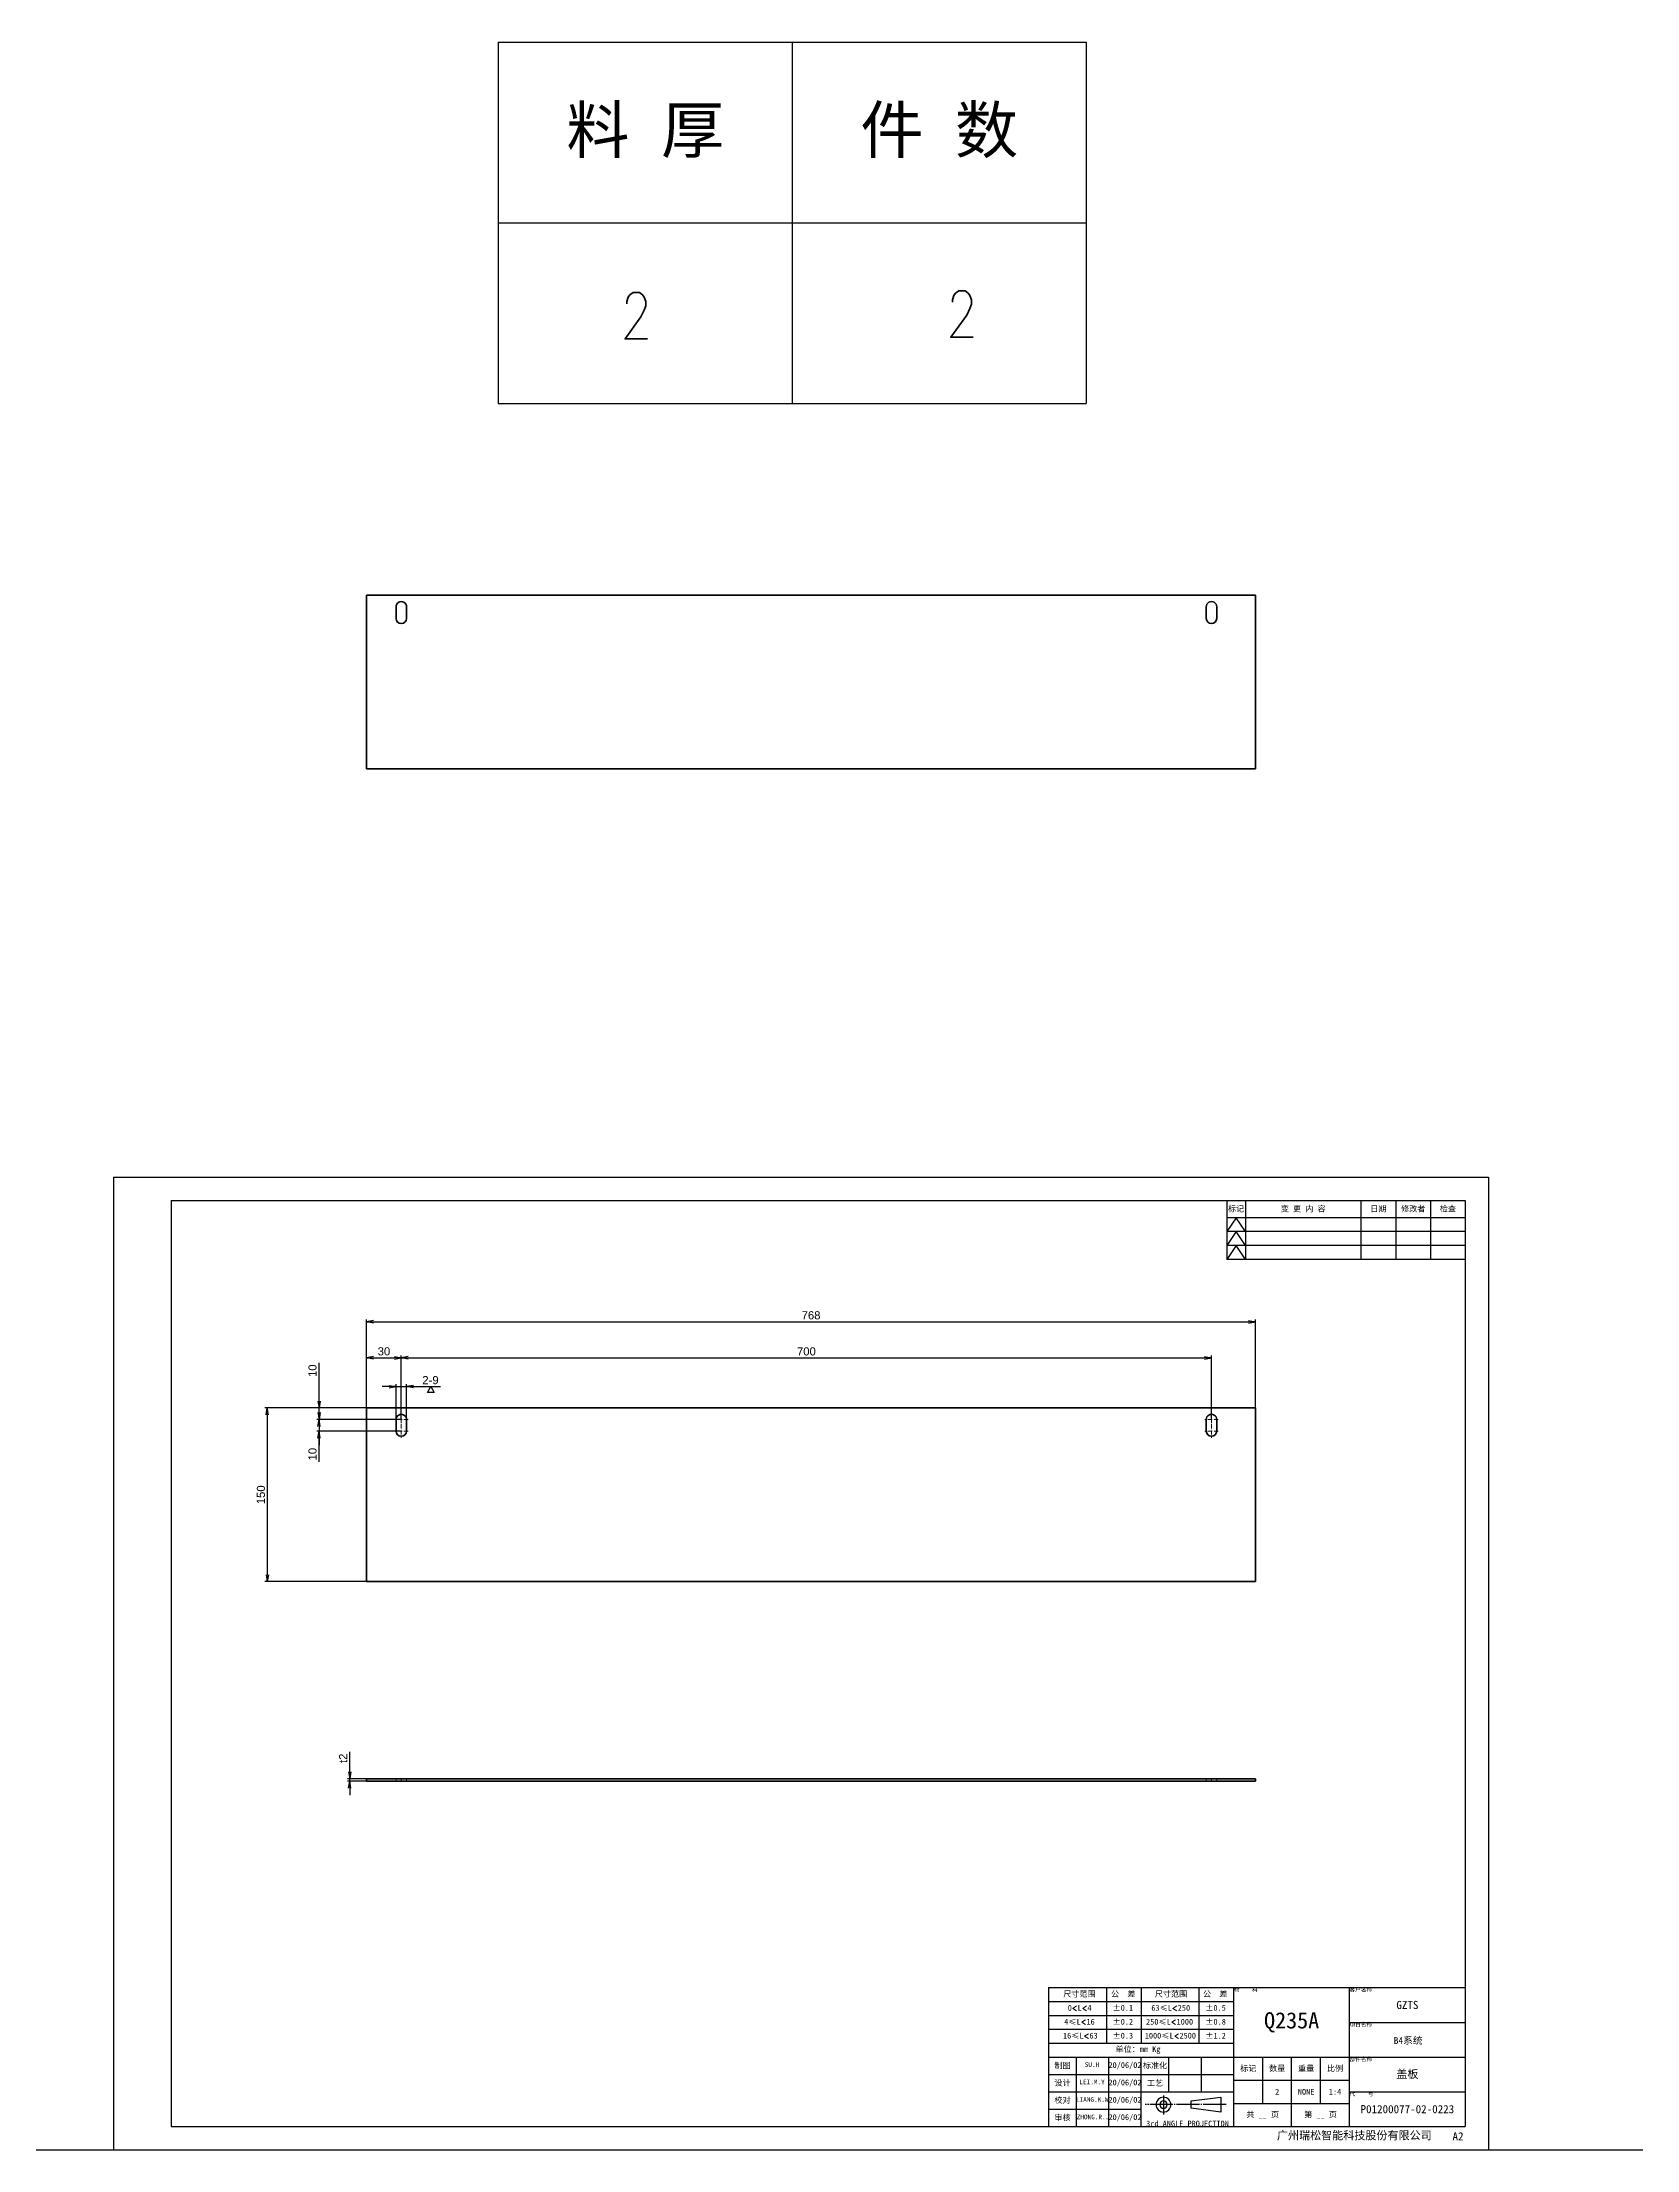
# Model space of a CAD drawing. Header units: millimetres. Extents: x -1727 to 307751, y -105919 to 6637.
# Drawn here: x 23758 to 25135, y 2062 to 3882 of the extents above; entities that cross this region are included whole.
import ezdxf
from ezdxf.enums import TextEntityAlignment as Align

# ---------------------------------------------------------------- set-up
doc = ezdxf.new("R2010")
doc.units = ezdxf.units.MM
for name, pattern in [('CENTER-HOKUTO', [23, 20, -1, 1, -1]), ('DASHDOT', [18.5, 12, -3, 0.5, -3]), ('DASHED', [15, 12, -3]), ('HIDDEN-HOKUTO', [3.8, 2.5, -1.3])]:
    doc.linetypes.add(name, pattern=pattern)
for name, color, linetype in [('AM_7', 2, 'CENTER-HOKUTO'), ('AM_HID', 1, 'HIDDEN-HOKUTO'), ('AM_VIS', 7, 'Continuous'), ('TITLE_FRAME', 7, 'Continuous'), ('WORD_DIM', 253, 'Continuous')]:
    doc.layers.add(name, color=color, linetype=linetype)
doc.layers.add('SOLID LINE', color=7, linetype='Continuous', lineweight=30)
doc.styles.add('DIM', font='txt.shx', dxfattribs={"width": 0.8, "bigfont": 'bigfont.shx'})
doc.styles.get("Standard").update_dxf_attribs({"font": 'arial.ttf'})
doc.dimstyles.new('RS-1-2', dxfattribs={"dimscale": 2, "dimtxt": 3.5, "dimasz": 3, "dimexe": 1, "dimexo": 0, "dimgap": 1, "dimtad": 3, "dimdsep": 46, "dimtxsty": 'Standard', "dimblk1": 'OPEN', "dimblk2": 'OPEN', "dimsah": 1, "dimcen": 0, "dimclrd": 256, "dimclre": 256, "dimclrt": 3, "dimadec": 0, "dimazin": 0, "dimtfac": 1, "dimtmove": 0, "dimatfit": 3, "dimfxl": 0, "dimtolj": 1, "dimtzin": 0, "dimarcsym": 0})

# ---------------------------------------------------------------- blocks, each defined once
blk = doc.blocks.new('_OPEN')
at = {"color": 0}
for p, q in [((-1, 0.17), (0, 0)), ((-1, -0.17), (0, 0)), ((0, 0), (-1, 0))]:
    blk.add_line(p, q, dxfattribs=at)
blk = doc.blocks.new('*D161')
at = {"layer": 'DEFPOINTS', "color": 0, "linetype": 'Continuous', "transparency": 16777216}
for p in [(24805.9, 2776.9), (24037.9, 2702.5), (24805.9, 2702.5)]:
    blk.add_point(p, dxfattribs=at)
at = {"layer": 'WORD_DIM', "linetype": 'Continuous', "lineweight": -2, "transparency": 16777216}
for p, q in [((24037.9, 2702.5), (24037.9, 2778.9)), ((24043.9, 2776.9), (24799.9, 2776.9)), ((24805.9, 2702.5), (24805.9, 2778.9))]:
    blk.add_line(p, q, dxfattribs=at)
at = {"layer": 'WORD_DIM', "linetype": 'Continuous', "lineweight": -2, "transparency": 16777216, "xscale": 6, "yscale": 6, "zscale": 6, "rotation": 180}
blk.add_blockref('_OPEN', (24037.9, 2776.9), dxfattribs=at)
at = {"layer": 'WORD_DIM', "linetype": 'Continuous', "lineweight": -2, "transparency": 16777216, "xscale": 6, "yscale": 6, "zscale": 6}
blk.add_blockref('_OPEN', (24805.9, 2776.9), dxfattribs=at)
at = {"layer": 'WORD_DIM', "color": 3, "linetype": 'Continuous', "transparency": 16777216, "insert": (24421.9, 2782.5), "char_height": 7, "attachment_point": 5}
blk.add_mtext('\\A1;768', dxfattribs=at)
blk = doc.blocks.new('*D162')
at = {"layer": 'DEFPOINTS', "color": 0, "linetype": 'Continuous', "transparency": 16777216}
for p in [(24037.9, 2702.5), (23952.1, 2552.5), (24037.9, 2552.5)]:
    blk.add_point(p, dxfattribs=at)
at = {"layer": 'WORD_DIM', "linetype": 'Continuous', "lineweight": -2, "transparency": 16777216}
for p, q in [((24037.9, 2702.5), (23950.1, 2702.5)), ((23952.1, 2696.5), (23952.1, 2558.5)), ((24037.9, 2552.5), (23950.1, 2552.5))]:
    blk.add_line(p, q, dxfattribs=at)
at = {"layer": 'WORD_DIM', "linetype": 'Continuous', "lineweight": -2, "transparency": 16777216, "xscale": 6, "yscale": 6, "zscale": 6}
for p, rotation in [((23952.1, 2702.5), 90), ((23952.1, 2552.5), 270)]:
    blk.add_blockref('_OPEN', p, dxfattribs=dict(at, rotation=rotation))
at = {"layer": 'WORD_DIM', "color": 3, "linetype": 'Continuous', "transparency": 16777216, "insert": (23946.6, 2627.5), "char_height": 7, "attachment_point": 5, "rotation": 90}
blk.add_mtext('\\A1;150', dxfattribs=at)
blk = doc.blocks.new('*D163')
at = {"layer": 'DEFPOINTS', "color": 0, "linetype": 'Continuous', "transparency": 16777216}
for p in [(24067.9, 2745.8), (24037.9, 2702.5), (24067.9, 2692.5)]:
    blk.add_point(p, dxfattribs=at)
at = {"layer": 'WORD_DIM', "linetype": 'Continuous', "lineweight": -2, "transparency": 16777216}
for p, q in [((24037.9, 2702.5), (24037.9, 2747.8)), ((24043.9, 2745.8), (24061.9, 2745.8)), ((24067.9, 2692.5), (24067.9, 2747.8))]:
    blk.add_line(p, q, dxfattribs=at)
at = {"layer": 'WORD_DIM', "linetype": 'Continuous', "lineweight": -2, "transparency": 16777216, "xscale": 6, "yscale": 6, "zscale": 6, "rotation": 180}
blk.add_blockref('_OPEN', (24037.9, 2745.8), dxfattribs=at)
at = {"layer": 'WORD_DIM', "linetype": 'Continuous', "lineweight": -2, "transparency": 16777216, "xscale": 6, "yscale": 6, "zscale": 6}
blk.add_blockref('_OPEN', (24067.9, 2745.8), dxfattribs=at)
at = {"layer": 'WORD_DIM', "color": 3, "linetype": 'Continuous', "transparency": 16777216, "insert": (24052.9, 2751.4), "char_height": 7, "attachment_point": 5}
blk.add_mtext('\\A1;30', dxfattribs=at)
blk = doc.blocks.new('*D164')
at = {"layer": 'DEFPOINTS', "color": 0, "linetype": 'Continuous', "transparency": 16777216}
for p in [(24767.9, 2745.8), (24067.9, 2692.5), (24767.9, 2692.5)]:
    blk.add_point(p, dxfattribs=at)
at = {"layer": 'WORD_DIM', "linetype": 'Continuous', "lineweight": -2, "transparency": 16777216}
for p, q in [((24067.9, 2692.5), (24067.9, 2747.8)), ((24073.9, 2745.8), (24761.9, 2745.8)), ((24767.9, 2692.5), (24767.9, 2747.8))]:
    blk.add_line(p, q, dxfattribs=at)
at = {"layer": 'WORD_DIM', "linetype": 'Continuous', "lineweight": -2, "transparency": 16777216, "xscale": 6, "yscale": 6, "zscale": 6, "rotation": 180}
blk.add_blockref('_OPEN', (24067.9, 2745.8), dxfattribs=at)
at = {"layer": 'WORD_DIM', "linetype": 'Continuous', "lineweight": -2, "transparency": 16777216, "xscale": 6, "yscale": 6, "zscale": 6}
blk.add_blockref('_OPEN', (24767.9, 2745.8), dxfattribs=at)
at = {"layer": 'WORD_DIM', "color": 3, "linetype": 'Continuous', "transparency": 16777216, "insert": (24417.9, 2751.3), "char_height": 7, "attachment_point": 5}
blk.add_mtext('\\A1;700', dxfattribs=at)
blk = doc.blocks.new('*D133')
at = {"layer": 'DEFPOINTS', "color": 0, "linetype": 'Continuous', "transparency": 16777216}
for p in [(24037.9, 2702.5), (23996.8, 2692.5), (24067.9, 2692.5)]:
    blk.add_point(p, dxfattribs=at)
at = {"layer": 'WORD_DIM', "linetype": 'Continuous', "lineweight": -2, "transparency": 16777216}
for p, q in [((23996.8, 2708.5), (23996.8, 2741.4)), ((24037.9, 2702.5), (23994.8, 2702.5)), ((23996.8, 2692.5), (23996.8, 2702.5)), ((24067.9, 2692.5), (23994.8, 2692.5)), ((23996.8, 2686.5), (23996.8, 2680.5))]:
    blk.add_line(p, q, dxfattribs=at)
at = {"layer": 'WORD_DIM', "linetype": 'Continuous', "lineweight": -2, "transparency": 16777216, "xscale": 6, "yscale": 6, "zscale": 6}
for p, rotation in [((23996.8, 2702.5), 270), ((23996.8, 2692.5), 90)]:
    blk.add_blockref('_OPEN', p, dxfattribs=dict(at, rotation=rotation))
at = {"layer": 'WORD_DIM', "color": 3, "linetype": 'Continuous', "transparency": 16777216, "insert": (23991.2, 2734.7), "char_height": 7, "attachment_point": 5, "rotation": 90}
blk.add_mtext('\\A1;10', dxfattribs=at)
blk = doc.blocks.new('*D165')
at = {"layer": 'DEFPOINTS', "color": 0, "linetype": 'Continuous', "transparency": 16777216}
for p in [(23996.8, 2682.5), (24067.9, 2692.5), (24067.9, 2682.5)]:
    blk.add_point(p, dxfattribs=at)
at = {"layer": 'WORD_DIM', "linetype": 'Continuous', "lineweight": -2, "transparency": 16777216}
for p, q in [((23996.8, 2698.5), (23996.8, 2704.5)), ((24067.9, 2692.5), (23994.8, 2692.5)), ((24067.9, 2682.5), (23994.8, 2682.5)), ((23996.8, 2692.5), (23996.8, 2682.5)), ((23996.8, 2692.5), (23996.8, 2682.5)), ((23996.8, 2655.9), (23996.8, 2682.5)), ((23996.8, 2676.5), (23996.8, 2670.5))]:
    blk.add_line(p, q, dxfattribs=at)
at = {"layer": 'WORD_DIM', "linetype": 'Continuous', "lineweight": -2, "transparency": 16777216, "xscale": 6, "yscale": 6, "zscale": 6}
for p, rotation in [((23996.8, 2692.5), 270), ((23996.8, 2682.5), 90)]:
    blk.add_blockref('_OPEN', p, dxfattribs=dict(at, rotation=rotation))
at = {"layer": 'WORD_DIM', "color": 3, "linetype": 'Continuous', "transparency": 16777216, "insert": (23991.2, 2662.6), "char_height": 7, "attachment_point": 5, "rotation": 90}
blk.add_mtext('\\A1;10', dxfattribs=at)
blk = doc.blocks.new('*D166')
at = {"layer": 'DEFPOINTS', "color": 0, "linetype": 'Continuous', "transparency": 16777216}
for p in [(24072.4, 2721), (24063.4, 2692.5), (24072.4, 2692.5)]:
    blk.add_point(p, dxfattribs=at)
at = {"layer": 'WORD_DIM', "linetype": 'Continuous', "lineweight": -2, "transparency": 16777216}
for p, q in [((24057.4, 2721), (24051.4, 2721)), ((24063.4, 2692.5), (24063.4, 2723)), ((24063.4, 2721), (24072.4, 2721)), ((24072.4, 2692.5), (24072.4, 2723)), ((24078.4, 2721), (24101.8, 2721))]:
    blk.add_line(p, q, dxfattribs=at)
at = {"layer": 'WORD_DIM', "linetype": 'Continuous', "lineweight": -2, "transparency": 16777216, "xscale": 6, "yscale": 6, "zscale": 6}
blk.add_blockref('_OPEN', (24063.4, 2721), dxfattribs=at)
at = {"layer": 'WORD_DIM', "linetype": 'Continuous', "lineweight": -2, "transparency": 16777216, "xscale": 6, "yscale": 6, "zscale": 6, "rotation": 180}
blk.add_blockref('_OPEN', (24072.4, 2721), dxfattribs=at)
at = {"layer": 'WORD_DIM', "color": 3, "linetype": 'Continuous', "transparency": 16777216, "insert": (24093.1, 2726.5), "char_height": 7, "attachment_point": 5}
blk.add_mtext('\\A1;2-9', dxfattribs=at)
blk = doc.blocks.new('shiage1')
at = {"layer": 'WORD_DIM', "color": 3, "linetype": 'Continuous'}
for p, q in [((0, 0), (-1.44, 2.5)), ((-1.44, 2.5), (1.44, 2.5)), ((1.44, 2.5), (0, 0))]:
    blk.add_line(p, q, dxfattribs=at)
blk = doc.blocks.new('*D167')
at = {"layer": 'DEFPOINTS', "color": 0, "linetype": 'Continuous', "transparency": 16777216}
for p in [(24023.3, 2382.1), (24037.9, 2382.1), (24037.9, 2380.1)]:
    blk.add_point(p, dxfattribs=at)
at = {"layer": 'WORD_DIM', "linetype": 'Continuous', "lineweight": -2, "transparency": 16777216}
for p, q in [((24023.3, 2388.1), (24023.3, 2405.6)), ((24037.9, 2382.1), (24021.3, 2382.1)), ((24037.9, 2380.1), (24021.3, 2380.1)), ((24023.3, 2380.1), (24023.3, 2382.1)), ((24023.3, 2374.1), (24023.3, 2368.1))]:
    blk.add_line(p, q, dxfattribs=at)
at = {"layer": 'WORD_DIM', "linetype": 'Continuous', "lineweight": -2, "transparency": 16777216, "xscale": 6, "yscale": 6, "zscale": 6}
for p, rotation in [((24023.3, 2382.1), 270), ((24023.3, 2380.1), 90)]:
    blk.add_blockref('_OPEN', p, dxfattribs=dict(at, rotation=rotation))
at = {"layer": 'WORD_DIM', "color": 3, "linetype": 'Continuous', "transparency": 16777216, "insert": (24017.7, 2399.9), "char_height": 7, "attachment_point": 5, "rotation": 90}
blk.add_mtext('\\A1;t2', dxfattribs=at)
blk = doc.blocks.new('*T16')
at = {"color": 0, "linetype": 'ByBlock', "lineweight": -2, "transparency": 16777216}
for p, q in [((0, 0), (127, 0)), ((0, 0), (0, -78)), ((63.5, 0), (63.5, -78)), ((127, 0), (127, -78)), ((0, -39), (127, -39)), ((0, -78), (127, -78))]:
    blk.add_line(p, q, dxfattribs=at)
at = {"color": 0, "transparency": 16777216, "char_height": 10, "width": 60.5, "attachment_point": 5}
for s, insert in [('{\\fSimSun|b0|i0|c134|p2;料 厚}', (31.75, -19.5)), ('{\\fSimSun|b0|i0|c134|p2;件 数}', (95.25, -19.5))]:
    blk.add_mtext(s, dxfattribs=dict(at, insert=insert))
blk = doc.blocks.new('拆图参数')
blk.add_blockref('*T16', (-63.5, 78))
at = {"style": 'DIM', "width": 0.8}
blk.add_attdef('6', text='', height=10, dxfattribs=at).set_placement((-37.13, 18.91), align=Align.MIDDLE_LEFT)
blk.add_attdef('1', text='', height=10, dxfattribs=at).set_placement((36.65, 19.27), align=Align.MIDDLE_CENTER)

msp = doc.modelspace()

# ---------------------------------------------------------------- linework, layer by layer
at = {"color": 7, "lineweight": 35}
for p, q in [((24037.89724, 3404.47346), (24037.89724, 3254.47346)), ((24037.89724, 3404.47346), (24805.89724, 3404.47346)), ((24805.89724, 3254.47346), (24805.89724, 3404.47346)), ((24805.89724, 3254.47346), (24037.89724, 3254.47346)), ((24037.89724, 2702.53088), (24037.89724, 2552.53088)), ((24037.89724, 2702.53088), (24805.89724, 2702.53088)), ((24805.89724, 2552.53088), (24805.89724, 2702.53088)), ((24805.89724, 2552.53088), (24037.89724, 2552.53088)), ((24805.89724, 2382.12772), (24037.89724, 2382.12772)), ((24805.89724, 2380.12769), (24037.89724, 2380.12769))]:
    msp.add_line(p, q, dxfattribs=at)
at = {"color": 7, "lineweight": 35, "ltscale": 0.25}
for p, q in [((24063.39724, 3384.47346), (24063.39724, 3394.47346)), ((24072.39724, 3394.47346), (24072.39724, 3384.47346)), ((24763.39724, 3384.47346), (24763.39724, 3394.47346)), ((24772.39724, 3394.47346), (24772.39724, 3384.47346)), ((24063.39724, 2682.53088), (24063.39724, 2692.53088)), ((24072.39724, 2692.53088), (24072.39724, 2682.53088)), ((24763.39724, 2682.53088), (24763.39724, 2692.53088)), ((24772.39724, 2692.53088), (24772.39724, 2682.53088))]:
    msp.add_line(p, q, dxfattribs=at)
at = {"color": 7, "lineweight": 35, "ltscale": 0.050001}
for p, q in [((24037.89724, 2380.12769), (24037.89724, 2382.12772)), ((24805.89724, 2380.12769), (24805.89724, 2382.12772))]:
    msp.add_line(p, q, dxfattribs=at)
msp.add_line((948.78877, 2061.71112), (37575.47155, 2061.71112))
at = {"color": 7, "lineweight": 35}
for centre, start, end in [((24067.89724, 3394.47346), 0, 180.00000501), ((24767.89724, 3394.47346), 0, 180.00000501), ((24067.89724, 3384.47346), 180.00000501, 0), ((24767.89724, 3384.47346), 180.00000501, 0), ((24067.89724, 2692.53088), 0, 180.00000501), ((24767.89724, 2692.53088), 0, 180.00000501), ((24067.89724, 2682.53088), 180.00000501, 0), ((24767.89724, 2682.53088), 180.00000501, 0)]:
    msp.add_arc(centre, 4.5, start, end, dxfattribs=at)
at = {"layer": 'AM_7', "color": 2, "linetype": 'DASHDOT', "lineweight": 13, "ltscale": 0.2925}
for p, q in [((24067.89724, 2698.38091), (24067.89724, 2686.6809)), ((24767.89724, 2698.38091), (24767.89724, 2686.6809)), ((24067.89724, 2688.38091), (24067.89724, 2676.6809)), ((24767.89724, 2688.38091), (24767.89724, 2676.6809))]:
    msp.add_line(p, q, dxfattribs=at)
at = {"layer": 'AM_7', "color": 2, "linetype": 'DASHDOT', "lineweight": 13, "ltscale": 0.29248}
for p, q in [((24073.74685, 2692.53088), (24062.04763, 2692.53088)), ((24073.74685, 2682.53088), (24062.04763, 2682.53088)), ((24773.74685, 2692.53088), (24762.04763, 2692.53088)), ((24773.74685, 2682.53088), (24762.04763, 2682.53088))]:
    msp.add_line(p, q, dxfattribs=at)
at = {"layer": 'AM_7', "color": 2, "linetype": 'DASHDOT', "lineweight": 13, "ltscale": 0.06}
for p, q in [((24067.89724, 2379.92771), (24067.89724, 2382.32771)), ((24767.89724, 2379.92771), (24767.89724, 2382.32771))]:
    msp.add_line(p, q, dxfattribs=at)
at = {"layer": 'AM_HID', "color": 1, "linetype": 'DASHED', "lineweight": 13, "ltscale": 0.050001}
for p, q in [((24063.39724, 2382.12772), (24063.39724, 2380.12769)), ((24072.39724, 2382.12772), (24072.39724, 2380.12769)), ((24763.39724, 2382.12772), (24763.39724, 2380.12769)), ((24772.39724, 2382.12772), (24772.39724, 2380.12769))]:
    msp.add_line(p, q, dxfattribs=at)
at = {"layer": 'AM_VIS', "linetype": 'Continuous'}
for p, q in [((23869.13696, 2881.80449), (23869.13696, 2081.80449)), ((23869.13696, 2881.80449), (24987.13696, 2881.80449)), ((24987.13696, 2881.80449), (24987.13696, 2081.80449)), ((23869.13696, 2081.80449), (24987.13696, 2081.80449))]:
    msp.add_line(p, q, dxfattribs=at)
at = {"layer": 'TITLE_FRAME', "linetype": 'Continuous'}
for p, q in [((24781.13696, 2881.80449), (24781.13696, 2830.80449)), ((24797.13696, 2881.80449), (24797.13696, 2830.80449)), ((24897.13696, 2830.80449), (24897.13696, 2881.80449)), ((24927.13696, 2881.80449), (24927.13696, 2830.80449)), ((24957.13696, 2881.80449), (24957.13696, 2830.80449)), ((24987.13696, 2866.80449), (24781.13696, 2866.80449)), ((24789.13696, 2866.80449), (24781.13696, 2854.80449)), ((24797.13696, 2854.80449), (24789.13696, 2866.80449)), ((24987.13696, 2854.80449), (24781.13696, 2854.80449)), ((24789.13696, 2854.80449), (24781.13696, 2842.80449)), ((24987.13696, 2842.80449), (24781.13696, 2842.80449)), ((24789.13696, 2842.80449), (24781.13696, 2830.80449)), ((24797.13696, 2842.80449), (24789.13696, 2854.80449)), ((24797.13696, 2830.80449), (24789.13696, 2842.80449)), ((24987.13696, 2830.80449), (24781.13696, 2830.80449)), ((24627.13696, 2201.80449), (24987.13696, 2201.80449)), ((24627.13696, 2201.80449), (24627.13696, 2081.80449)), ((24627.13696, 2189.80449), (24787.13696, 2189.80449)), ((24677.13696, 2201.80449), (24677.13696, 2153.80449)), ((24707.13696, 2201.80449), (24707.13696, 2153.80449)), ((24757.13696, 2153.80449), (24757.13696, 2201.80449)), ((24787.13696, 2081.80449), (24787.13696, 2201.80449)), ((24887.13696, 2081.80449), (24887.13696, 2201.80449)), ((24627.13696, 2177.80449), (24787.13696, 2177.80449)), ((24887.13696, 2171.80449), (24987.13696, 2171.80449)), ((24627.13696, 2165.80449), (24787.13696, 2165.80449)), ((24627.13696, 2153.80449), (24787.13696, 2153.80449)), ((24627.13696, 2141.80449), (24987.13696, 2141.80449)), ((24651.13696, 2081.80449), (24651.13696, 2141.80449)), ((24679.13696, 2081.80449), (24679.13696, 2141.80449)), ((24707.13696, 2081.80449), (24707.13696, 2141.80449)), ((24731.13696, 2111.80449), (24731.13696, 2141.80449)), ((24759.13696, 2111.80449), (24759.13696, 2141.80449)), ((24812.13696, 2101.80449), (24812.13696, 2141.80449)), ((24837.13696, 2081.80449), (24837.13696, 2141.80449)), ((24862.13696, 2101.80449), (24862.13696, 2141.80449)), ((24627.13696, 2126.80449), (24787.13696, 2126.80449)), ((24627.13696, 2111.80449), (24787.13696, 2111.80449)), ((24787.13696, 2121.80449), (24887.13696, 2121.80449)), ((24887.13696, 2111.80449), (24987.13696, 2111.80449)), ((24627.13696, 2096.80449), (24707.13696, 2096.80449)), ((24787.13696, 2101.80449), (24887.13696, 2101.80449))]:
    msp.add_line(p, q, dxfattribs=at)
at = {"layer": 'TITLE_FRAME', "color": 2, "linetype": 'CENTER-HOKUTO'}
for p, q in [((24780.61713, 2100.76933), (24710.60113, 2100.76933)), ((24726.40593, 2108.64133), (24726.40593, 2092.10373))]:
    msp.add_line(p, q, dxfattribs=at)
at = {"layer": 'TITLE_FRAME', "color": 3, "linetype": 'Continuous'}
for p, q in [((24750.40593, 2103.96933), (24776.00593, 2107.16933)), ((24750.40593, 2097.56933), (24750.40593, 2103.96933)), ((24776.00593, 2094.36933), (24750.40593, 2097.56933)), ((24776.00593, 2107.16933), (24776.00593, 2094.36933))]:
    msp.add_line(p, q, dxfattribs=at)
for radius in [6.4, 3.2]:
    msp.add_arc((24726.40593, 2100.76933), radius, 0, 359.98938268, dxfattribs=at)
at = {"layer": 'WORD_DIM', "linetype": 'Continuous'}
for p, q in [((23819.13696, 2901.80449), (23819.13696, 2061.80449)), ((23819.13696, 2901.80449), (25007.13696, 2901.80449)), ((25007.13696, 2901.80449), (25007.13696, 2061.80449)), ((23819.13696, 2061.80449), (25007.13696, 2061.80449))]:
    msp.add_line(p, q, dxfattribs=at)

# ---------------------------------------------------------------- block references
at = {"xscale": 4, "yscale": 4, "zscale": 4}
msp.add_blockref('拆图参数', (24405.66576, 3570.21787), dxfattribs=at).add_auto_attribs({'1': '2', '6': '2'})
at = {"layer": 'WORD_DIM', "color": 3, "linetype": 'Continuous', "xscale": 2, "yscale": 2, "zscale": 2, "rotation": 180}
msp.add_blockref('shiage1', (24093.39569, 2720.96744), dxfattribs=at)

# ---------------------------------------------------------------- texts
at = {"layer": 'SOLID LINE', "ltscale": 0.5}
for s, insert, char_height, width, attachment_point in [('\\pt30;{\\fSimHei|b0|i0|c134|p2;\\C3;标记}', (24789.13696, 2874.30449), 5, 16, 5), ('\\pt30;{\\fSimHei|b0|i0|c134|p2;\\C3;变 更 内 容}', (24847.13696, 2874.30449), 5, 100, 5), ('\\pt30;{\\fSimHei|b0|i0|c134|p2;\\C3;日期}', (24912.13696, 2874.30449), 5, 30, 5), ('\\pt30;{\\fSimHei|b0|i0|c134|p2;\\C3;修改者}', (24942.13696, 2874.30449), 5, 30, 5), ('\\pt30;{\\fSimHei|b0|i0|c134|p2;\\C3;检查}', (24972.13696, 2874.30449), 5, 30, 5), ('\\pt30;{\\fSimHei|b0|i0|c134|p2;\\C3;尺寸范围}', (24639.77689, 2198.86236), 5, 90.6030377, 1), ('\\pt30;{\\fSimHei|b0|i0|c134|p2;\\C3;0\\Fromans,bigfont|c134;\\H0.9583x;<\\fSimHei|b0|i0|c134|p2;\\H1.044x;L\\Fromans,bigfont|c134;\\H0.9583x;<\\fSimHei|b0|i0|c134|p2;\\H1.044x;4}', (24643.69803, 2186.86236), 5, 90.6030377, 1), ('\\pt30;{\\fSimHei|b0|i0|c134|p2;\\C3;公  差}', (24681.08437, 2198.86236), 5, 90.6030377, 1), ('\\pt30;{\\fSimHei|b0|i0|c134|p2;\\C3;%%P0.1}', (24682.30164, 2186.86236), 5, 90.6030377, 1), ('\\pt30;{\\fSimHei|b0|i0|c134|p2;\\C3;63\\H0.9583x;≤\\H1.044x;L\\Fromans,bigfont|c134;\\H0.9579x;<\\fSimHei|b0|i0|c134|p2;\\H1.044x;250}', (24715.90432, 2186.86236), 5, 90.6030377, 1), ('\\pt30;{\\fSimHei|b0|i0|c134|p2;\\C3;尺寸范围}', (24718.87179, 2198.86236), 5, 90.6030377, 1), ('\\pt30;{\\fSimHei|b0|i0|c134|p2;\\C3;公  差}', (24760.54908, 2198.86236), 5, 90.6030377, 1), ('\\pt30;{\\fSimHei|b0|i0|c134|p2;\\C3;%%P0.5}', (24762.4423, 2186.86236), 5, 90.6030377, 1), ('{\\fSimHei|b0|i0|c134|p2;\\C3;材    料}', (24787.13696, 2201.80449), 3.5, 100, 1), ('\\pt21;{\\fSimHei|b0|i0|c134|p2;\\C3;客户名称}', (24887.13696, 2201.80449), 3.5, 100, 1), ('{\\fSimHei|b0|i0|c134|p2;\\C3;GZTS}', (24937.13696, 2186.80449), 7, 100, 5), ('\\pt30;{\\fSimHei|b0|i0|c134|p2;\\C3;4\\H0.9583x;≤\\H1.043x;L\\Fromans,bigfont|c134;\\H0.9588x;<\\fSimHei|b0|i0|c134|p2;\\H1.043x;16}', (24640.62999, 2174.86236), 5, 90.6030377, 1), ('\\pt30;{\\fSimHei|b0|i0|c134|p2;\\C3;%%P0.2}', (24682.30164, 2174.86236), 5, 90.6030377, 1), ('\\pt30;{\\fSimHei|b0|i0|c134|p2;\\C3;250\\H0.9583x;≤\\H1.044x;L\\Fromans,bigfont|c134;\\H0.9579x;<\\fSimHei|b0|i0|c134|p2;\\H1.044x;1000}', (24711.33904, 2174.86236), 5, 90.6030377, 1), ('\\pt30;{\\fSimHei|b0|i0|c134|p2;\\C3;%%P0.8}', (24762.4423, 2174.86236), 5, 90.6030377, 1), ('\\pt84;{\\fSimHei|b0|i0|c134|p2;\\C3;Q235A}', (24837.13696, 2171.80449), 14, 100, 5), ('\\pt21;{\\fSimHei|b0|i0|c134|p2;\\C3;项目名称}', (24887.13696, 2171.80449), 3.5, 100, 1), ('\\pt30;{\\fSimHei|b0|i0|c134|p2;\\C3;16\\H0.9583x;≤\\H1.044x;L\\Fromans,bigfont|c134;\\H0.9579x;<\\fSimHei|b0|i0|c134|p2;\\H1.044x;63}', (24639.5999, 2162.86236), 5, 90.6030377, 1), ('\\pt30;{\\fSimHei|b0|i0|c134|p2;\\C3;%%P0.3}', (24682.30164, 2162.86236), 5, 90.6030377, 1), ('\\pt30;{\\fSimHei|b0|i0|c134|p2;\\C3;单位：mm Kg}', (24684.93254, 2151.24081), 5, 90.6030377, 1), ('\\pt30;{\\fSimHei|b0|i0|c134|p2;\\C3;%%P1.2}', (24762.4423, 2162.86236), 5, 90.6030377, 1), ('{\\fSimHei|b0|i0|c134|p2;\\C3; \\PB4系统}', (24937.77898, 2160.86077), 6, 120, 5), ('\\pt30;{\\fSimHei|b0|i0|c134|p2;\\C3;制图}', (24639.13696, 2134.30449), 5, 24, 5), ('{\\fSimHei|b0|i0|c134|p2;\\C3;SU.H}', (24664.64189, 2135.29856), 4, 22.4, 5), ('\\pt30;{\\fSimHei|b0|i0|c134|p2;\\C3;20/06/02}', (24693.13696, 2134.30449), 5, 28, 5), ('\\pt30;{\\fSimHei|b0|i0|c134|p2;\\C3;标准化}', (24719.13696, 2134.30449), 5, 24, 5), ('\\pt30;{\\fSimHei|b0|i0|c134|p2;\\C3;标记}', (24799.63696, 2131.80449), 5, 25, 5), ('\\pt30;{\\fSimHei|b0|i0|c134|p2;\\C3;数量}', (24824.63696, 2131.80449), 5, 25, 5), ('\\pt30;{\\fSimHei|b0|i0|c134|p2;\\C3;重量}', (24849.63696, 2131.80449), 5, 25, 5), ('\\pt30;{\\fSimHei|b0|i0|c134|p2;\\C3;比例}', (24874.63696, 2131.80449), 5, 25, 5), ('\\pt21;{\\fSimHei|b0|i0|c134|p2;\\C3;部件名称}', (24887.13696, 2141.80449), 3.5, 100, 1), ('{\\fSimHei|b0|i0|c134|p2;\\C3;盖板}', (24937.13696, 2126.80449), 7, 100, 5), ('\\pt30;{\\fSimHei|b0|i0|c134|p2;\\C3;设计}', (24639.13696, 2119.30449), 5, 24, 5), ('{\\fSimHei|b0|i0|c134|p2;\\C3;LEI.M.Y}', (24664.67794, 2120.35288), 4, 22.4, 5), ('\\pt30;{\\fSimHei|b0|i0|c134|p2;\\C3;20/06/02}', (24693.13696, 2119.30449), 5, 28, 5), ('\\pt30;{\\fSimHei|b0|i0|c134|p2;\\C3;工艺}', (24719.13696, 2119.30449), 5, 24, 5), ('\\pt30;{\\fSimHei|b0|i0|c134|p2;\\C3;2}', (24824.63696, 2111.80449), 5, 25, 5), ('\\pt30;{\\fSimHei|b0|i0|c134|p2;\\C3;NONE}', (24849.63696, 2111.80449), 5, 25, 5), ('\\pt30;{\\fSimHei|b0|i0|c134|p2;\\C3;1:4}', (24874.63696, 2111.80449), 5, 25, 5), ('\\pt21;{\\fSimHei|b0|i0|c134|p2;\\C3;代    号}', (24887.13696, 2111.80449), 3.5, 100, 1), ('\\pt30;{\\fSimHei|b0|i0|c134|p2;\\C3;校对}', (24639.13696, 2104.30449), 5, 24, 5), ('{\\fSimHei|b0|i0|c134|p2;\\C3;LIANG.K.W}', (24664.85586, 2105.16866), 4, 22.4, 5), ('\\pt30;{\\fSimHei|b0|i0|c134|p2;\\C3;20/06/02}', (24693.13696, 2104.30449), 5, 28, 5), ('\\pt30;{\\fSimHei|b0|i0|c134|p2;\\C3;共 __ 页}', (24812.13696, 2091.80449), 5, 50, 5), ('\\pt30;{\\fSimHei|b0|i0|c134|p2;\\C3;第 __ 页}', (24862.13696, 2091.80449), 5, 50, 5), ('{\\fSimHei|b0|i0|c134|p2;\\C3;P01200077-02-0223}', (24937.13696, 2096.80449), 7, 100, 5), ('\\pt30;{\\fSimHei|b0|i0|c134|p2;\\C3;审核}', (24639.13696, 2089.30449), 5, 24, 5), ('\\pt24;{\\fSimHei|b0|i0|c134|p2;\\C3;ZHONG.R.J}', (24665.50663, 2090.11167), 4, 22.4, 5), ('\\pt30;{\\fSimHei|b0|i0|c134|p2;\\C3;20/06/02}', (24693.13696, 2089.30449), 5, 28, 5), ('{\\fSimHei|b0|i0|c134|p2;\\C3;3rd ANGLE PROJECTION}', (24747.13696, 2081.80449), 5, 80, 8), ('\\pt42;{\\fSimHei|b0|i0|c134|p2;\\C3;广州瑞松智能科技股份有限公司}', (24824.45978, 2077.69291), 7, 157.1236163, 1), ('\\pt42;{\\fSimHei|b0|i0|c134|p2;\\C3;A2}', (24976.1147, 2076.88862), 7, 157.1236163, 1)]:
    msp.add_mtext(s, dxfattribs=dict(at, insert=insert, char_height=char_height, width=width, attachment_point=attachment_point))
at = {"layer": 'SOLID LINE', "ltscale": 0.5, "insert": (24710.24165, 2162.86236), "char_height": 5, "width": 90.6030377, "attachment_point": 1, "line_spacing_factor": 0.72}
msp.add_mtext('\\pt30;{\\fSimHei|b0|i0|c134|p2;\\C3;1000\\H0.9583x;≤\\H1.044x;L\\Fromans,bigfont|c134;\\H0.9579x;<\\fSimHei|b0|i0|c134|p2;\\H1.044x;2500}', dxfattribs=at)

# ---------------------------------------------------------------- dimensions: what is measured, and where the dimension line sits
at = {"layer": 'WORD_DIM', "linetype": 'Continuous'}
for base, p2, picture, middle in [((24805.89724, 2776.89017), (24805.89724, 2702.53088), '*D161', (24421.89724, 2782.46418)), ((24067.89724, 2745.7757), (24067.89724, 2692.53088), '*D163', (24052.89724, 2751.3521))]:
    dim = msp.add_linear_dim(base=base, p1=(24037.89724, 2702.53088), p2=p2, dimstyle='RS-1-2', dxfattribs=at)
    dim.commit()
    dim.dimension.update_dxf_attribs({"geometry": picture, "text_midpoint": middle})
dim = msp.add_linear_dim(base=(24767.89724, 2745.7757), p1=(24067.89724, 2692.53088), p2=(24767.89724, 2692.53088), dimstyle='RS-1-2', override={"dimtmove": 1}, dxfattribs=at)
dim.commit()
dim.dimension.update_dxf_attribs({"geometry": '*D164', "text_midpoint": (24417.89724, 2751.34971)})
dim = msp.add_linear_dim(base=(23996.8131, 2692.53088), p1=(24037.89724, 2702.53088), p2=(24067.89724, 2692.53088), angle=90, dimstyle='RS-1-2', dxfattribs=at)
dim.commit()
dim.dimension.update_dxf_attribs({"geometry": '*D133', "text_midpoint": (23996.8131, 2734.68147), "dimtype": 160})
dim = msp.add_linear_dim(base=(24072.39724, 2720.96744), p1=(24063.39724, 2692.53088), p2=(24072.39724, 2692.53088), text='2-<>', dimstyle='RS-1-2', dxfattribs=at)
dim.commit()
dim.dimension.update_dxf_attribs({"geometry": '*D166', "text_midpoint": (24093.10597, 2726.54145)})
dim = msp.add_linear_dim(base=(23952.14119, 2552.53088), p1=(24037.89724, 2702.53088), p2=(24037.89724, 2552.53088), angle=90, dimstyle='RS-1-2', dxfattribs=at)
dim.commit()
dim.dimension.update_dxf_attribs({"geometry": '*D162', "text_midpoint": (23946.56718, 2627.53088)})
dim = msp.add_linear_dim(base=(23996.8131, 2682.53088), p1=(24067.89724, 2692.53088), p2=(24067.89724, 2682.53088), angle=90, dimstyle='RS-1-2', override={"dimtmove": 1}, dxfattribs=at)
dim.commit()
dim.dimension.update_dxf_attribs({"geometry": '*D165', "text_midpoint": (23998.12893, 2662.56012), "dimtype": 160})
dim = msp.add_linear_dim(base=(24023.28377, 2382.12772), p1=(24037.89724, 2380.12769), p2=(24037.89724, 2382.12772), angle=90, text='t<>', dimstyle='RS-1-2', dxfattribs=at)
dim.commit()
dim.dimension.update_dxf_attribs({"geometry": '*D167', "text_midpoint": (24017.73602, 2399.86169)})

doc.saveas('drawing.dxf')
